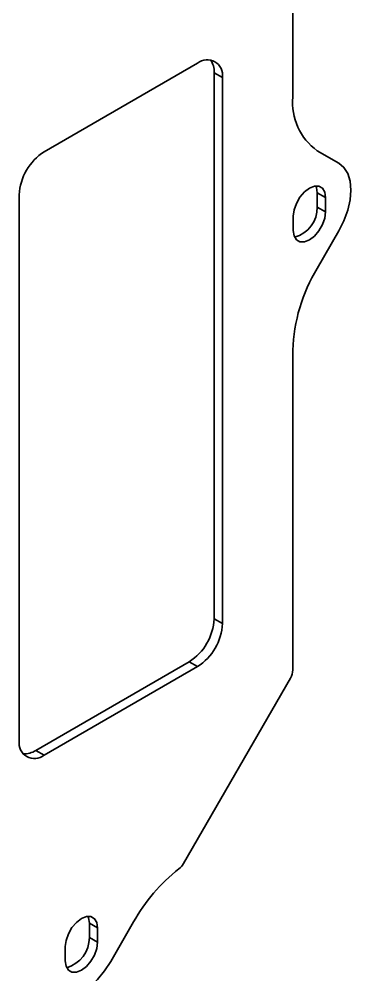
# Model space of a CAD drawing. Header units: millimetres. Extents: x 10 to 515, y -34 to 231.
# Drawn here: x 61.42 to 66.14, y 56.01 to 69.59 of the extents above; entities that cross this region are included whole.
import ezdxf

# ---------------------------------------------------------------- set-up
doc = ezdxf.new("R2010")
doc.units = ezdxf.units.MM

msp = doc.modelspace()

# ---------------------------------------------------------------- linework, layer by layer
at = {"color": 7, "linetype": 'Continuous', "lineweight": 35}
for p, q in [((65.312951, 81.176651), (65.312951, 68.481238)), ((63.957663, 68.962689), (61.777417, 67.704059)), ((64.311217, 68.75852), (64.193366, 68.826554)), ((64.193366, 61.069417), (64.193366, 68.826554)), ((64.311217, 61.001382), (64.311217, 68.75852)), ((65.96532, 67.540808), (65.658129, 67.718203)), ((61.423864, 67.091687), (61.423864, 59.334549)), ((65.660612, 67.121888), (65.778463, 67.053854)), ((65.660612, 66.917752), (65.660612, 67.121888)), ((65.778463, 66.849718), (65.778463, 67.053854)), ((65.660612, 66.917752), (65.778463, 66.849718)), ((65.318844, 66.788521), (65.318844, 66.584386)), ((65.658129, 66.046435), (65.96532, 66.578505)), ((65.312951, 64.884865), (65.312951, 60.343186)), ((64.193366, 61.069417), (64.311217, 61.001382)), ((61.659566, 59.198415), (63.839812, 60.457044)), ((63.957663, 60.38901), (63.839812, 60.457044)), ((61.777417, 59.130381), (63.957663, 60.38901)), ((63.756479, 57.590926), (65.278434, 60.227029)), ((61.659566, 59.198415), (61.777417, 59.130381)), ((62.724414, 56.201936), (63.048515, 56.763295)), ((62.419706, 56.745319), (62.537557, 56.677285)), ((62.419706, 56.541184), (62.419706, 56.745319)), ((62.537557, 56.47315), (62.537557, 56.677285)), ((62.419706, 56.541184), (62.537557, 56.47315)), ((62.077938, 56.411952), (62.077938, 56.207817))]:
    msp.add_line(p, q, dxfattribs=at)
at = {"color": 7, "linetype": 'Continuous', "lineweight": 35, "flags": 128}
for points in [[(65.96532, 66.578505), (66.038602, 66.723923), (66.093055, 66.872999), (66.126587, 67.020004), (66.137909, 67.15929), (66.126587, 67.285503), (66.093055, 67.393793), (66.038602, 67.479999), (65.96532, 67.540808)], [(65.778463, 67.053854), (65.767216, 67.129366), (65.734574, 67.184501), (65.683732, 67.21386), (65.619669, 67.214571), (65.548654, 67.186563), (65.477639, 67.132578), (65.413575, 67.057901), (65.362734, 66.969842), (65.330092, 66.87702), (65.318844, 66.788521)], [(65.660612, 67.121888), (65.649365, 67.1974), (65.641157, 67.217516)], [(65.318844, 66.584386), (65.330092, 66.508873), (65.362734, 66.453739), (65.413575, 66.424379), (65.477639, 66.423669), (65.548654, 66.451676), (65.619669, 66.505661), (65.683732, 66.580338), (65.734574, 66.668397), (65.767216, 66.76122), (65.778463, 66.849718)], [(62.537557, 56.677285), (62.52631, 56.752797), (62.493668, 56.807932), (62.442826, 56.837291), (62.378763, 56.838002), (62.307748, 56.809994), (62.236732, 56.75601), (62.172669, 56.681333), (62.121828, 56.593273), (62.089186, 56.500451), (62.077938, 56.411952)], [(62.419706, 56.745319), (62.408458, 56.820831), (62.400251, 56.840947)], [(62.077938, 56.207817), (62.089186, 56.132305), (62.121828, 56.07717), (62.172669, 56.047811), (62.236732, 56.0471), (62.307748, 56.075108), (62.378763, 56.129092), (62.442826, 56.203769), (62.493668, 56.291829), (62.52631, 56.384651), (62.537557, 56.47315)], [(61.891081, 55.720863), (61.980375, 55.687789), (62.082249, 55.683719), (62.192789, 55.708811), (62.307748, 55.7621), (62.422706, 55.841539), (62.533246, 55.944074), (62.63512, 56.065765), (62.724414, 56.201936)]]:
    msp.add_lwpolyline(points, dxfattribs=at)
at = {"color": 7, "linetype": 'Continuous', "lineweight": 35}
for centre, radius, start, end in [((64.09568, 68.793484), 0.218355, 350.785963, 129.2032852), ((63.896357, 68.841192), 0.297369, 357.1784897, 34.415231), ((66.147384, 68.399122), 0.838463, 174.379621, 234.3019615), ((62.191472, 67.056757), 0.768402, 122.6054783, 177.3945215), ((65.217233, 66.915295), 0.443386, 285.8457473, 0.3175591), ((67.716227, 64.802768), 2.404677, 148.8562722, 178.0435014), ((63.425758, 61.104347), 0.768402, 302.6054783, 357.3945215), ((63.543609, 61.036313), 0.768402, 302.6054783, 357.3945215), ((65.072624, 60.351395), 0.240468, 328.8562722, 358.0435014), ((61.639401, 59.299586), 0.218355, 170.785963, 309.2032852), ((61.498428, 59.448277), 0.297316, 265.5877093, 302.818421), ((63.532569, 57.717314), 0.257118, 308.3549081, 330.5570383), ((65.287614, 55.499415), 2.571178, 128.3549081, 150.5570383), ((61.976327, 56.538726), 0.443386, 285.8457473, 0.3175591)]:
    msp.add_arc(centre, radius, start, end, dxfattribs=at)

doc.saveas('drawing.dxf')
